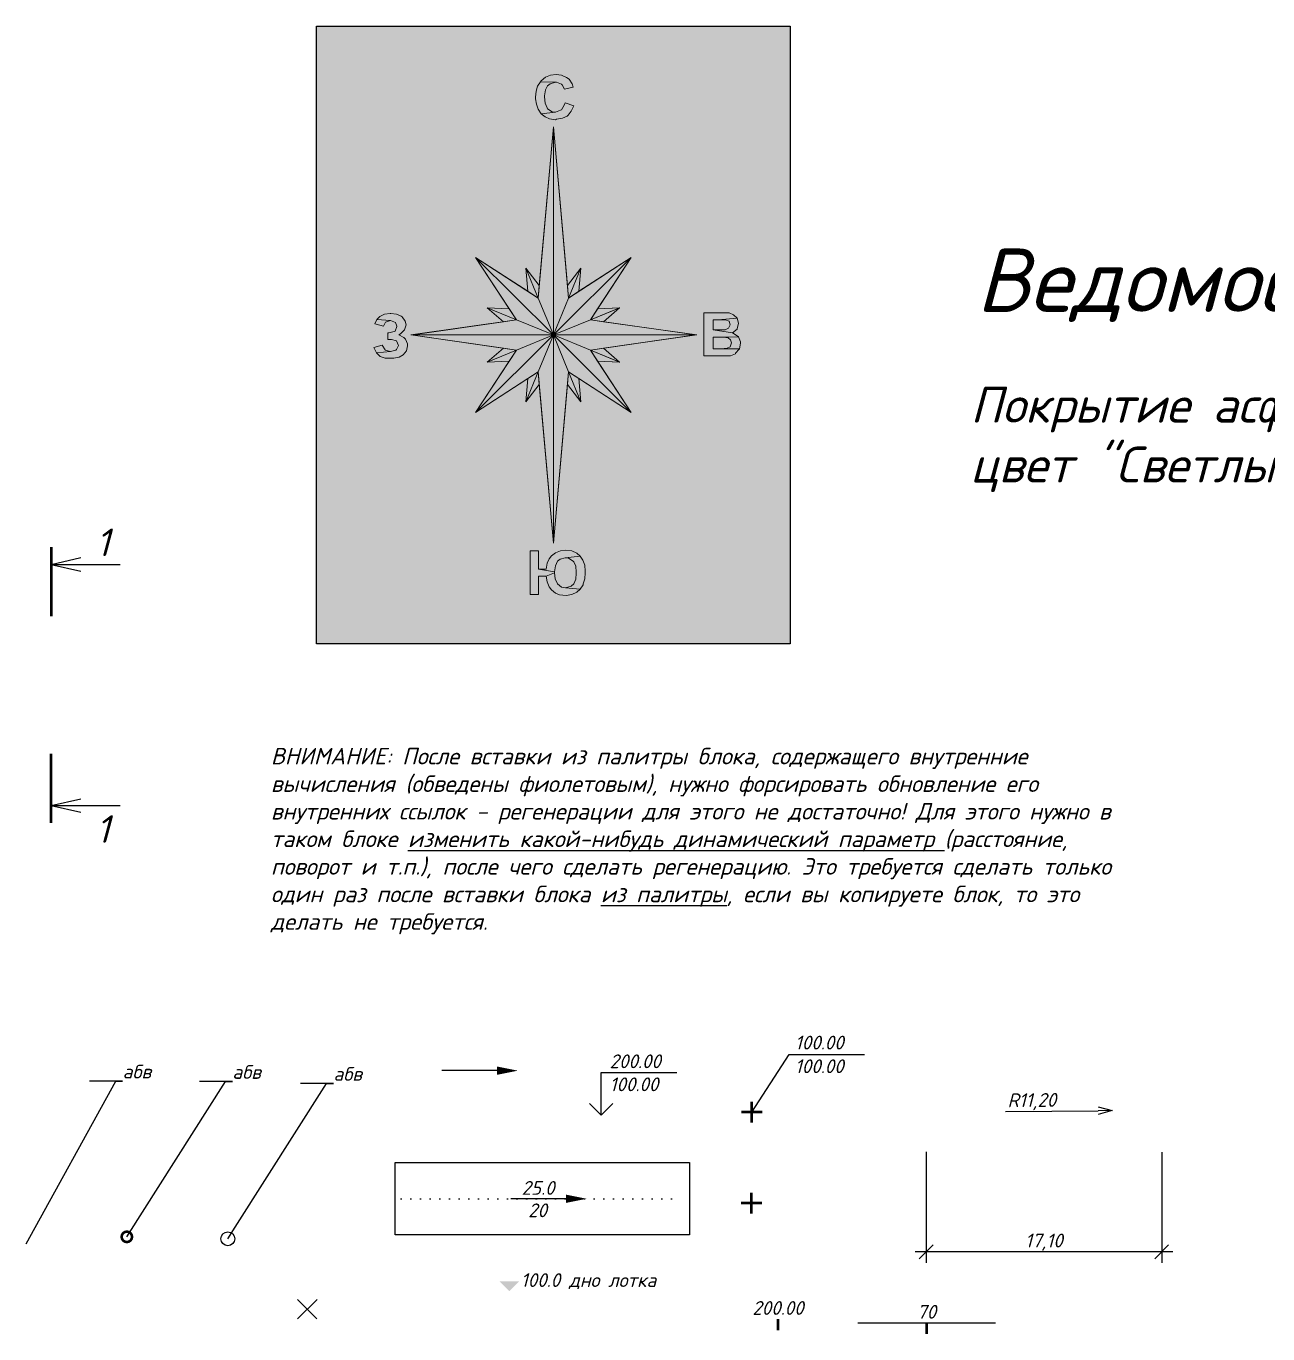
# Model space of a CAD drawing. Header units: millimetres. Extents: x -343 to 256, y -115 to 176.
# Drawn here: x 48 to 138.1, y 74.2 to 169.1 of the extents above; entities that cross this region are included whole.
import ezdxf
from ezdxf import colors
from ezdxf.entities.mleader import LeaderData, LeaderLine
from ezdxf.enums import TextEntityAlignment as Align
from ezdxf.math import Vec2, Vec3

# ---------------------------------------------------------------- set-up
doc = ezdxf.new("R2010")
doc.units = ezdxf.units.MM
doc.header["$PDMODE"] = 34
doc.linetypes.add('ACAD_ISO07W100', pattern=[3, 0, -3])
doc.layers.get('Defpoints').update_dxf_attribs({"color": 4})
doc.layers.add('топо15_Ограждения', color=7, linetype='Continuous', lineweight=25)
doc.styles.get("Standard").update_dxf_attribs({"font": 'isocpeui.ttf', "height": 2.6})
doc.styles.add('Аннотации', font='isocpeui.ttf', dxfattribs={"height": 1})
doc.dimstyles.new('радиусы', dxfattribs={"dimtxt": 1, "dimasz": 1, "dimexe": 0.8, "dimexo": 0.1, "dimgap": 0.1, "dimtad": 1, "dimrnd": 0.1, "dimzin": 0, "dimtxsty": 'Аннотации', "dimblk": 'OPEN30', "dimcen": 0, "dimdle": 0.8, "dimclrd": 5, "dimclre": 5, "dimclrt": 5, "dimazin": 0, "dimtfac": 1, "dimtix": 1, "dimtofl": 0, "dimtmove": 1, "dimatfit": 3, "dimfxl": 1, "dimtolj": 1, "dimtzin": 0, "dimarcsym": 1})
doc.dimstyles.new('размеры', dxfattribs={"dimtxt": 1, "dimasz": 1, "dimexe": 0.8, "dimexo": 0.1, "dimgap": 0.1, "dimtad": 1, "dimrnd": 0.1, "dimzin": 0, "dimtxsty": 'Аннотации', "dimblk": 'OBLIQUE', "dimcen": -0.09, "dimdle": 0.8, "dimclrd": 5, "dimclre": 5, "dimclrt": 5, "dimazin": 0, "dimtfac": 1, "dimtmove": 1, "dimatfit": 3, "dimfxl": 1, "dimtolj": 1, "dimtzin": 0, "dimarcsym": 1})

# ---------------------------------------------------------------- blocks, each defined once
blk = doc.blocks.new('_None')
blk = doc.blocks.new('_DotSmall')
at = {"color": 0, "linetype": 'ByBlock', "lineweight": 13, "const_width": 0.5}
blk.add_lwpolyline([(-0.0625, 0, 1), (0.0625, 0, 1)], format="xyb", close=True, dxfattribs=at)
blk = doc.blocks.new('*U132')
at = {"color": 0, "linetype": 'Continuous', "lineweight": -2, "ltscale": 0.1}
for p, q in [((-0.714, 0.714), (0.7, -0.7)), ((0.714, 0.714), (-0.7, -0.7))]:
    blk.add_line(p, q, dxfattribs=at)
blk = doc.blocks.new('*U109')
at = {"linetype": 'ByBlock', "lineweight": -2, "ltscale": 100, "transparency": 33554687}
h = blk.add_hatch(color=0, dxfattribs=at)
h.dxf.hatch_style = 1
h.paths.add_polyline_path([(0.707, 0.7), (0, -0.007), (-0.707, 0.7)])
at = {"color": 1, "linetype": 'Continuous', "lineweight": -3}
blk.add_attdef('ТЕКСТ', (0.835, 0.298), '', height=1, dxfattribs=at)
blk = doc.blocks.new('_Oblique')
at = {"color": 0, "linetype": 'ByBlock', "lineweight": -2}
blk.add_line((-0.5, -0.5), (0.5, 0.5), dxfattribs=at)
blk = doc.blocks.new('*D15')
at = {"color": 5, "linetype": 'Continuous', "lineweight": -2, "ltscale": 0.1, "transparency": 16777216}
for p, q in [((113.322, 87.407), (113.322, 79.366)), ((130.408, 87.393), (130.408, 79.366)), ((131.208, 80.166), (112.522, 80.166))]:
    blk.add_line(p, q, dxfattribs=at)
at = {"layer": 'Defpoints', "color": 0, "linetype": 'Continuous', "lineweight": -2, "ltscale": 0.1, "transparency": 16777216}
for p in [(113.322, 87.507), (130.408, 87.493), (113.322, 80.166)]:
    blk.add_point(p, dxfattribs=at)
at = {"color": 5, "linetype": 'Continuous', "lineweight": -2, "ltscale": 0.1, "transparency": 16777216, "rotation": 180}
blk.add_blockref('_Oblique', (113.322, 80.166), dxfattribs=at)
at = {"color": 5, "linetype": 'Continuous', "lineweight": -2, "ltscale": 0.1, "transparency": 16777216}
blk.add_blockref('_Oblique', (130.408, 80.166), dxfattribs=at)
at = {"color": 5, "linetype": 'Continuous', "lineweight": -3, "ltscale": 0.1, "transparency": 16777216, "insert": (121.865, 80.866), "char_height": 1, "attachment_point": 5, "style": 'Аннотации'}
blk.add_mtext('\\A1;17,10', dxfattribs=at)
blk = doc.blocks.new('_Open30')
at = {"color": 0, "linetype": 'ByBlock', "lineweight": -2}
for p, q in [((-1, 0.268), (0, 0)), ((0, 0), (-1, -0.268)), ((0, 0), (-1, 0))]:
    blk.add_line(p, q, dxfattribs=at)
blk = doc.blocks.new('*D16')
at = {"color": 5, "linetype": 'Continuous', "lineweight": -2, "ltscale": 0.1, "transparency": 16777216}
blk.add_line((119.084, 90.333), (125.806, 90.404), dxfattribs=at)
at = {"layer": 'Defpoints', "color": 0, "linetype": 'Continuous', "lineweight": -2, "ltscale": 0.1, "transparency": 16777216}
for p in [(115.652, 90.297), (126.806, 90.414)]:
    blk.add_point(p, dxfattribs=at)
at = {"color": 5, "linetype": 'Continuous', "lineweight": -2, "ltscale": 0.1, "transparency": 16777216, "rotation": 0.600963078644537}
blk.add_blockref('_Open30', (126.806, 90.414), dxfattribs=at)
at = {"color": 5, "linetype": 'Continuous', "lineweight": -3, "ltscale": 0.1, "transparency": 16777216, "insert": (120.989, 91.053), "char_height": 1, "attachment_point": 5, "rotation": 0.60096, "style": 'Аннотации'}
blk.add_mtext('\\A1;R11,20', dxfattribs=at)
blk = doc.blocks.new('_Origin')
at = {"color": 0, "linetype": 'ByBlock', "lineweight": -2}
blk.add_line((0, 0), (-1, 0), dxfattribs=at)
blk.add_circle((0, 0), 0.5, dxfattribs=at)
blk = doc.blocks.new('*U34')
at = {"color": 0, "linetype": 'ByBlock', "lineweight": -2}
for points in [[(0.75, 0), (-0.75, 0)], [(0, -0.75), (0, 0.75)]]:
    blk.add_lwpolyline(points, dxfattribs=at)
blk = doc.blocks.new('*U165')
at = {"color": 0, "linetype": 'ByBlock', "lineweight": 50}
blk.add_lwpolyline([(0, 0), (0, -0.8)], dxfattribs=at)
at = {"color": 1, "linetype": 'Continuous', "lineweight": -3}
blk.add_attdef('ОТМЕТКА', text='', height=1, dxfattribs=at).set_placement((0, 0), align=Align.BOTTOM_CENTER)
blk = doc.blocks.new('красная горизонталь')
at = {"color": 0, "linetype": 'ByBlock', "lineweight": -2}
blk.add_line((0, 0), (10, 0), dxfattribs=at)
at = {"color": 0, "linetype": 'ByBlock', "lineweight": 50}
blk.add_lwpolyline([(5, 0), (5, -0.8)], dxfattribs=at)
at = {"color": 1, "linetype": 'Continuous', "lineweight": -3}
blk.add_attdef('ОТМЕТКА', text='', height=1, dxfattribs=at).set_placement((5, 0), align=Align.BOTTOM_CENTER)
blk = doc.blocks.new('*U143')
at = {"color": 0, "linetype": 'ByBlock', "lineweight": -3}
for p, q in [((0, 0), (2.721, 4.178)), ((2.721, 4.178), (8.189, 4.178))]:
    blk.add_line(p, q, dxfattribs=at)
at = {"color": 0, "linetype": 'ByBlock', "lineweight": -2}
for points in [[(0.75, 0), (-0.75, 0)], [(0, -0.75), (0, 0.75)]]:
    blk.add_lwpolyline(points, dxfattribs=at)
at = {"color": 1, "linetype": 'Continuous', "lineweight": -3}
blk.add_attdef('ПРОЕКТ', (3.131, 4.548), '', height=1, dxfattribs=at)
at = {"linetype": 'Continuous', "lineweight": -3}
blk.add_attdef('СУЩ', (3.131, 2.832), '', height=1, dxfattribs=at)
blk = doc.blocks.new('*U85')
at = {"color": 0, "linetype": 'ByBlock', "lineweight": -2}
blk.add_line((4, 0), (0, 0), dxfattribs=at)
at = {"color": 0, "linetype": 'ByBlock', "lineweight": -2, "ltscale": 100}
blk.add_lwpolyline([(4, 0, 0.6, 0, 0), (5.5, 0, 0, 0, 0)], format="xyseb", dxfattribs=at)
blk = doc.blocks.new('*U142')
at = {"color": 0, "linetype": 'ByBlock', "lineweight": -2}
for p, q in [((0, 0), (0, 3.101)), ((0, 3.101), (5.5, 3.101))]:
    blk.add_line(p, q, dxfattribs=at)
blk.add_lwpolyline([(-0.849, 0.849), (0, 0), (0.849, 0.849)], dxfattribs=at)
at = {"color": 1, "linetype": 'Continuous', "lineweight": -3}
blk.add_attdef('ПРОЕКТ', (0.62, 3.412), '', height=1, dxfattribs=at)
at = {"linetype": 'Continuous', "lineweight": -3}
blk.add_attdef('СУЩ', (0.62, 1.741), '', height=1, dxfattribs=at)
blk = doc.blocks.new('*U135')
at = {"ltscale": 0.5, "true_color": 0xffffff}
h = blk.add_hatch(color=7, dxfattribs=at)
h.dxf.hatch_style = 1
h.paths.add_polyline_path([(-17.173, 22.406), (17.173, 22.406), (17.173, -22.406), (-17.173, -22.406)])
at = {"lineweight": 20}
h = blk.add_hatch(color=0, dxfattribs=at)
h.paths.add_polyline_path([(1.106, -2.681), (1.994, -4.842), (1.857, -3.169)], flags=16)
h.paths.add_polyline_path([(2.683, -1.101), (4.809, -1.973), (3.63, -0.965)], flags=17)
h.paths.add_polyline_path([(10.33, 0), (2.683, 1.101), (0, 0)])
h.paths.add_polyline_path([(2.683, 1.101), (4.81, 1.974), (3.205, 1.9)], flags=17)
h.paths.add_polyline_path([(1.106, 2.681), (1.994, 4.842), (1.026, 3.588)], flags=17)
h.paths.add_polyline_path([(-1.106, 2.681), (-1.994, 4.842), (-1.857, 3.169)], flags=16)
h.paths.add_polyline_path([(-2.683, 1.101), (-4.809, 1.973), (-3.63, 0.965)], flags=17)
h.paths.add_polyline_path([(-10.33, 0), (-2.683, -1.101), (0, 0)])
h.paths.add_polyline_path([(-2.683, -1.101), (-4.81, -1.974), (-3.205, -1.9)], flags=17)
h.paths.add_polyline_path([(0, 0), (0, -15.099), (1.106, -2.68)])
h.paths.add_polyline_path([(0, 0), (5.641, -5.629), (2.683, -1.101)])
h.paths.add_polyline_path([(0, 0), (5.64, 5.629), (1.106, 2.681)])
h.paths.add_polyline_path([(0, 0), (0, 15.099), (-1.106, 2.68)])
h.paths.add_polyline_path([(0, 0), (-5.641, 5.629), (-2.683, 1.101)])
h.paths.add_polyline_path([(0, 0), (-5.64, -5.629), (-1.106, -2.681)])
h.paths.add_polyline_path([(-1.106, -2.681), (-1.994, -4.842), (-1.026, -3.588)], flags=17)
h.paths.add_polyline_path([(0.2, 18.887), (-0.2, 18.85), (-0.563, 18.705), (-0.89, 18.45), (-0.927, 18.378), (0.164, 18.341), (0.237, 18.341), (0.6, 18.196), (0.637, 18.16), (0.819, 17.832), (1.437, 17.978), (1.364, 18.232), (1.146, 18.56), (0.964, 18.669), (0.6, 18.85)])
h.paths.add_polyline_path([(-0.927, 18.378), (-1.145, 18.051), (-1.254, 17.687), (-1.29, 17.251), (-1.29, 17.142), (-1.218, 16.742), (-1.108, 16.378), (-0.89, 16.051), (0.164, 16.16), (-0.09, 16.196), (-0.418, 16.414), (-0.454, 16.487), (-0.599, 16.814), (-0.636, 17.287), (-0.636, 17.36), (-0.563, 17.796), (-0.418, 18.087), (-0.236, 18.232), (0.164, 18.341)])
h.paths.add_polyline_path([(0.855, 16.851), (0.782, 16.669), (0.6, 16.342), (0.528, 16.305), (0.164, 16.16), (-0.89, 16.051), (-0.599, 15.833), (-0.272, 15.687), (0.164, 15.615), (0.237, 15.651), (0.673, 15.724), (1, 15.869), (1.073, 15.942), (1.291, 16.233), (1.473, 16.633)])
h.paths.add_polyline_path([(12.199, 1.617), (10.926, 1.617), (10.926, -1.51), (12.017, -1.51), (12.49, -1.51), (12.78, -1.51), (12.853, -1.51), (13.217, -1.365), (13.217, -1.328), (13.471, -1.038), (13.508, -1.001), (11.581, -1.001), (11.581, -0.165), (12.09, -0.165), (13.435, -0.129), (13.326, -0.056), (12.999, 0.162), (11.581, 0.38), (11.581, 1.108), (11.944, 1.108), (13.326, 1.217), (13.071, 1.471), (12.744, 1.617), (12.635, 1.617)])
h.paths.add_polyline_path([(13.326, 1.217), (11.944, 1.108), (12.126, 1.108), (12.49, 1.108), (12.744, 0.998), (12.817, 0.744), (12.708, 0.489), (12.453, 0.38), (12.417, 0.38), (11.981, 0.38), (11.581, 0.38), (12.999, 0.162), (13.326, 0.417), (13.326, 0.453), (13.435, 0.853)], flags=17)
h.paths.add_polyline_path([(13.435, -0.129), (12.09, -0.165), (12.308, -0.165), (12.671, -0.201), (12.853, -0.347), (12.926, -0.565), (12.817, -0.856), (12.599, -0.965), (12.162, -1.001), (11.581, -1.001), (13.508, -1.001), (13.58, -0.601), (13.58, -0.492)])
h.paths.add_polyline_path([(0.891, -15.617), (0.528, -15.654), (0.164, -15.799), (-0.127, -16.017), (-0.309, -16.235), (-0.454, -16.563), (-0.527, -16.999), (-1.072, -16.999), (0.091, -17.181), (0.164, -16.744), (0.31, -16.417), (0.491, -16.272), (0.855, -16.163), (1.946, -16.054), (1.691, -15.835), (1.328, -15.654)])
h.paths.add_polyline_path([(-1.072, -15.654), (-1.69, -15.654), (-1.69, -18.817), (-1.072, -18.817), (-1.072, -17.508), (-0.527, -17.508), (0.091, -17.253), (0.091, -17.181), (-1.072, -16.999)])
h.paths.add_polyline_path([(1.946, -16.054), (0.855, -16.163), (1.109, -16.199), (1.437, -16.417), (1.473, -16.454), (1.618, -16.781), (1.655, -17.217), (1.655, -17.29), (1.618, -17.726), (1.473, -18.053), (1.291, -18.235), (0.891, -18.344), (1.946, -18.453), (2.164, -18.126), (2.164, -18.053), (2.273, -17.69), (2.309, -17.253), (2.309, -17.144), (2.273, -16.708), (2.127, -16.344)])
h.paths.add_polyline_path([(0.091, -17.253), (-0.527, -17.508), (-0.454, -17.908), (-0.309, -18.271), (-0.127, -18.49), (0.164, -18.744), (0.455, -18.853), (0.928, -18.89), (1.328, -18.817), (1.691, -18.671), (1.946, -18.453), (0.891, -18.344), (0.6, -18.308), (0.31, -18.053), (0.273, -18.017), (0.128, -17.69)])
h.paths.add_polyline_path([(-11.803, 1.554), (-11.849, 1.554), (-12.261, 1.509), (-12.581, 1.348), (-12.81, 1.12), (-11.826, 1.051), (-11.46, 0.914), (-11.346, 0.639), (-11.346, 0.616), (-11.483, 0.273), (-11.552, 0.25), (-11.941, 0.159), (-12.009, 0.159), (-12.009, -0.322), (-11.872, -0.322), (-11.735, -0.322), (-11.392, -0.436), (-11.232, -0.756), (-11.369, -1.054), (-11.437, -1.099), (-11.826, -1.191), (-12.833, -1.305), (-12.581, -1.534), (-12.558, -1.557), (-12.215, -1.671), (-11.803, -1.694), (-11.575, -1.694), (-11.186, -1.603), (-10.888, -1.442), (-10.66, -1.145), (-10.591, -0.779), (-10.591, -0.642), (-10.728, -0.299), (-10.843, -0.184), (-11.209, 0.022), (-11.094, 0.09), (-10.82, 0.342), (-10.797, 0.365), (-10.683, 0.731), (-10.751, 1.005), (-10.98, 1.326), (-11.049, 1.371), (-11.392, 1.509)])
h.paths.add_polyline_path([(-12.81, 1.12), (-12.947, 0.799), (-12.33, 0.639), (-12.169, 0.937), (-11.826, 1.051)])
h.paths.add_polyline_path([(-12.421, -0.733), (-13.016, -0.916), (-12.833, -1.305), (-11.826, -1.191), (-12.192, -1.099), (-12.215, -1.076)])
at = {"color": 7, "true_color": 0xffffff}
blk.add_lwpolyline([(-17.173, 22.406), (17.173, 22.406), (17.173, -22.406), (-17.173, -22.406)], close=True, dxfattribs=at)
at = {"color": 7, "lineweight": 0}
for points in [[(-0.927, 18.378), (-1.145, 18.051), (-1.254, 17.687), (-1.29, 17.251), (-1.29, 17.142), (-1.218, 16.742), (-1.108, 16.378), (-0.89, 16.051), (0.164, 16.16), (-0.09, 16.196), (-0.418, 16.414), (-0.454, 16.487), (-0.599, 16.814), (-0.636, 17.287), (-0.636, 17.36), (-0.563, 17.796), (-0.418, 18.087), (-0.236, 18.232), (0.164, 18.341)], [(0.2, 18.887), (-0.2, 18.85), (-0.563, 18.705), (-0.89, 18.45), (-0.927, 18.378), (0.164, 18.341), (0.237, 18.341), (0.6, 18.196), (0.637, 18.16), (0.819, 17.832), (1.437, 17.978), (1.364, 18.232), (1.146, 18.56), (0.964, 18.669), (0.6, 18.85)], [(0.855, 16.851), (0.782, 16.669), (0.6, 16.342), (0.528, 16.305), (0.164, 16.16), (-0.89, 16.051), (-0.599, 15.833), (-0.272, 15.687), (0.164, 15.615), (0.237, 15.651), (0.673, 15.724), (1, 15.869), (1.073, 15.942), (1.291, 16.233), (1.473, 16.633)], [(-12.81, 1.12), (-12.947, 0.799), (-12.33, 0.639), (-12.169, 0.937), (-11.826, 1.051)], [(-11.803, 1.554), (-11.849, 1.554), (-12.261, 1.509), (-12.581, 1.348), (-12.81, 1.12), (-11.826, 1.051), (-11.826, 1.051), (-11.46, 0.914), (-11.346, 0.639), (-11.346, 0.616), (-11.483, 0.273), (-11.552, 0.25), (-11.941, 0.159), (-12.009, 0.159), (-12.009, -0.322), (-11.872, -0.322), (-11.735, -0.322), (-11.392, -0.436), (-11.232, -0.756), (-11.369, -1.054), (-11.437, -1.099), (-11.826, -1.191), (-12.833, -1.305), (-12.581, -1.534), (-12.558, -1.557), (-12.215, -1.671), (-11.803, -1.694), (-11.575, -1.694), (-11.186, -1.603), (-10.888, -1.442), (-10.66, -1.145), (-10.591, -0.779), (-10.591, -0.642), (-10.728, -0.299), (-10.843, -0.184), (-11.209, 0.022), (-11.094, 0.09), (-10.82, 0.342), (-10.797, 0.365), (-10.683, 0.731), (-10.751, 1.005), (-10.98, 1.326), (-11.049, 1.371), (-11.392, 1.509)], [(12.199, 1.617), (10.926, 1.617), (10.926, -1.51), (12.017, -1.51), (12.49, -1.51), (12.78, -1.51), (12.853, -1.51), (13.217, -1.365), (13.217, -1.328), (13.471, -1.038), (13.508, -1.001), (11.581, -1.001), (11.581, -0.165), (12.09, -0.165), (13.435, -0.129), (13.326, -0.056), (12.999, 0.162), (12.999, 0.162), (11.581, 0.38), (11.581, 1.108), (11.944, 1.108), (13.326, 1.217), (13.071, 1.471), (12.744, 1.617), (12.635, 1.617)], [(13.326, 1.217), (11.944, 1.108), (12.126, 1.108), (12.49, 1.108), (12.744, 0.998), (12.817, 0.744), (12.708, 0.489), (12.453, 0.38), (12.417, 0.38), (11.981, 0.38), (11.581, 0.38), (12.999, 0.162), (13.326, 0.417), (13.326, 0.453), (13.435, 0.853)], [(-12.421, -0.733), (-13.016, -0.916), (-12.833, -1.305), (-11.826, -1.191), (-12.192, -1.099), (-12.215, -1.076)], [(13.435, -0.129), (12.09, -0.165), (12.308, -0.165), (12.671, -0.201), (12.853, -0.347), (12.926, -0.565), (12.817, -0.856), (12.599, -0.965), (12.599, -0.965), (12.162, -1.001), (11.581, -1.001), (13.508, -1.001), (13.58, -0.601), (13.58, -0.492)], [(-1.072, -15.654), (-1.69, -15.654), (-1.69, -18.817), (-1.072, -18.817), (-1.072, -17.508), (-0.527, -17.508), (0.091, -17.253), (0.091, -17.181), (-1.072, -16.999)], [(0.891, -15.617), (0.528, -15.654), (0.164, -15.799), (-0.127, -16.017), (-0.309, -16.235), (-0.454, -16.563), (-0.527, -16.999), (-1.072, -16.999), (0.091, -17.181), (0.164, -16.744), (0.31, -16.417), (0.491, -16.272), (0.855, -16.163), (1.946, -16.054), (1.691, -15.835), (1.328, -15.654)], [(1.946, -16.054), (0.855, -16.163), (1.109, -16.199), (1.437, -16.417), (1.473, -16.454), (1.618, -16.781), (1.655, -17.217), (1.655, -17.29), (1.618, -17.726), (1.473, -18.053), (1.291, -18.235), (0.891, -18.344), (1.946, -18.453), (2.164, -18.126), (2.164, -18.053), (2.273, -17.69), (2.309, -17.253), (2.309, -17.144), (2.273, -16.708), (2.127, -16.344)], [(0.091, -17.253), (-0.527, -17.508), (-0.454, -17.908), (-0.309, -18.271), (-0.127, -18.49), (0.164, -18.744), (0.455, -18.853), (0.928, -18.89), (1.328, -18.817), (1.691, -18.671), (1.946, -18.453), (0.891, -18.344), (0.6, -18.308), (0.31, -18.053), (0.273, -18.017), (0.128, -17.69)]]:
    blk.add_lwpolyline(points, close=True, dxfattribs=at)
at = {"linetype": 'Continuous', "lineweight": 9, "ltscale": 0.1}
for points in [[(0, 15.099), (-1.026, 3.588), (-1.994, 4.842), (-1.857, 3.169), (-5.643, 5.632), (-3.205, 1.9), (-4.809, 1.973), (-3.63, 0.965), (-10.33, 0), (-3.63, -0.965), (-4.809, -1.973), (-3.205, -1.9), (-5.64, -5.629), (-1.857, -3.169), (-1.994, -4.842), (-1.026, -3.588), (0, -15.099), (1.026, -3.588), (1.994, -4.842), (1.857, -3.169), (5.643, -5.632), (3.205, -1.9), (4.809, -1.973), (3.63, -0.965), (10.398, 0.01), (3.63, 0.965), (4.809, 1.973), (3.205, 1.9), (5.641, 5.629), (1.857, 3.169), (1.994, 4.842), (1.026, 3.588)], [(2.683, 1.101), (0, 0), (10.33, 0), (3.63, -0.965), (4.809, -1.973), (4.81, -1.974), (3.205, -1.9), (5.643, -5.632), (5.64, -5.629), (1.857, -3.169), (1.994, -4.842), (1.026, -3.588), (0, -15.099), (-1.026, -3.588), (-1.994, -4.842), (-1.857, -3.169), (-5.644, -5.632), (-5.641, -5.629), (-2.683, -1.101), (0, 0), (-10.017, 0), (-10.017, 0.045), (-3.63, 0.965), (-4.809, 1.973), (-4.81, 1.974), (-3.205, 1.9), (-5.643, 5.632), (-5.64, 5.629), (-1.857, 3.169), (-1.994, 4.842), (-1.026, 3.588), (0, 15.099), (1.026, 3.588), (1.994, 4.842), (1.857, 3.169), (5.644, 5.632), (5.641, 5.629)], [(2.683, 1.101), (3.63, 0.965), (4.809, 1.973)], [(-2.683, -1.101), (-3.63, -0.965), (-4.809, -1.973)]]:
    blk.add_lwpolyline(points, close=True, dxfattribs=at)
at = {"color": 7, "lineweight": 20}
for points in [[(0, 0), (0, 15.099), (-1.106, 2.68)], [(0, 0), (0, 15.099), (1.106, 2.68)], [(0, 0), (-5.641, 5.629), (-2.683, 1.101)], [(0, 0), (-5.64, 5.629), (-1.106, 2.681)], [(-1.106, 2.681), (-1.994, 4.842), (-1.026, 3.588)], [(-1.106, 2.681), (-1.994, 4.842), (-1.857, 3.169)], [(0, 0), (5.641, 5.629), (2.683, 1.101)], [(0, 0), (5.64, 5.629), (1.106, 2.681)], [(1.106, 2.681), (1.994, 4.842), (1.026, 3.588)], [(1.106, 2.681), (1.994, 4.842), (1.857, 3.169)], [(-2.683, 1.101), (-4.81, 1.974), (-3.205, 1.9)], [(-2.683, 1.101), (-4.809, 1.973), (-3.63, 0.965)], [(2.683, 1.101), (4.81, 1.974), (3.205, 1.9)], [(2.683, 1.101), (4.809, 1.973), (3.63, 0.965)], [(-10.33, 0), (0, 0), (-2.683, 1.101)], [(10.33, 0), (0, 0), (2.683, 1.101)], [(-10.33, 0), (0, 0), (-2.683, -1.101)], [(0, 0), (-5.641, -5.629), (-2.683, -1.101)], [(0, 0), (-5.64, -5.629), (-1.106, -2.681)], [(0, 0), (0, -15.099), (-1.106, -2.68)], [(10.33, 0), (0, 0), (2.683, -1.101)], [(0, 0), (5.64, -5.629), (1.106, -2.681)], [(0, 0), (0, -15.099), (1.106, -2.68)], [(0, 0), (5.641, -5.629), (2.683, -1.101)], [(-2.683, -1.101), (-4.81, -1.974), (-3.205, -1.9)], [(-2.683, -1.101), (-4.809, -1.973), (-3.63, -0.965)], [(2.683, -1.101), (4.809, -1.973), (3.63, -0.965)], [(2.683, -1.101), (4.81, -1.974), (3.205, -1.9)], [(-1.106, -2.681), (-1.994, -4.842), (-1.857, -3.169)], [(-1.106, -2.681), (-1.994, -4.842), (-1.026, -3.588)], [(1.106, -2.681), (1.994, -4.842), (1.026, -3.588)], [(1.106, -2.681), (1.994, -4.842), (1.857, -3.169)]]:
    blk.add_lwpolyline(points, close=True, dxfattribs=at)
blk = doc.blocks.new('разрез верт')
at = {"color": 0, "linetype": 'ByBlock', "lineweight": 50, "ltscale": 0.5}
for p, q in [((0, 10), (0, 5)), ((0, -10), (0, -5))]:
    blk.add_line(p, q, dxfattribs=at)
at = {"color": 0, "linetype": 'ByBlock', "lineweight": -2, "ltscale": 0.5}
for p, q in [((0, 8.75), (2.158, 9.238)), ((0, 8.75), (5, 8.75)), ((0, 8.75), (2.158, 8.262)), ((0, -8.75), (2.158, -8.262)), ((0, -8.75), (5, -8.75)), ((0, -8.75), (2.158, -9.238))]:
    blk.add_line(p, q, dxfattribs=at)
at = {"color": 0, "linetype": 'ByBlock', "lineweight": -2, "ltscale": 0.5, "style": 'Аннотации'}
blk.add_attdef('ТЕКСТ1', text='', height=2, dxfattribs=at).set_placement((3.75, 8.75), align=Align.BOTTOM_CENTER)
blk.add_attdef('ТЕКСТ2', text='', height=2, dxfattribs=at).set_placement((3.75, -9.45), align=Align.TOP_CENTER)
blk = doc.blocks.new('*U163')
at = {"color": 0, "linetype": 'ACAD_ISO07W100', "lineweight": -3, "ltscale": 0.2}
blk.add_line((0, 0), (20, 0), dxfattribs=at)
at = {"color": 0, "linetype": 'ByBlock', "lineweight": -2, "ltscale": 0.5}
blk.add_line((12, 0), (8, 0), dxfattribs=at)
at = {"color": 0, "linetype": 'ByBlock', "lineweight": -2, "ltscale": 100}
blk.add_lwpolyline([(12, 0, 0.6, 0, 0), (13.5, 0, 0, 0, 0)], format="xyseb", dxfattribs=at)
at = {"color": 0, "linetype": 'ByBlock', "lineweight": -2, "ltscale": 0.5, "flags": 1}
for tag, p in [('ВЕРХ', (0.886, 5.937)), ('НИЗ', (0.841, 4.091))]:
    blk.add_attdef(tag, p, '', height=1, dxfattribs=at)
at = {"color": 1, "linetype": 'Continuous', "lineweight": -3}
blk.add_attdef('УКЛОН', text='', height=1, dxfattribs=at).set_placement((9.976, 0.286), align=Align.CENTER)
at = {"linetype": 'Continuous', "lineweight": -3}
blk.add_attdef('РАССТОЯНИЕ', text='', height=1, dxfattribs=at).set_placement((9.938, -0.84), align=Align.MIDDLE)

msp = doc.modelspace()

# ---------------------------------------------------------------- linework, layer by layer
at = {"color": 6, "linetype": 'ByBlock', "lineweight": -2, "ltscale": 0.5}
msp.add_lwpolyline([(74.8, 86.634), (96.16, 86.634), (96.16, 81.392), (74.8, 81.392)], close=True, dxfattribs=at)

# ---------------------------------------------------------------- block references
at = {"color": 0, "linetype": 'ByBlock', "lineweight": -3, "ltscale": 0.5}
for name, p, values in [('разрез верт', (49.847, 121.29), {'ТЕКСТ1': '1', 'ТЕКСТ2': '1'}), ('*U142', (89.737, 90.074), {'ПРОЕКТ': '200.00', 'СУЩ': '100.00'})]:
    msp.add_blockref(name, p, dxfattribs=at).add_auto_attribs(values)
at = {"linetype": 'ByBlock', "lineweight": 50}
msp.add_blockref('*U143', (100.67, 90.296), dxfattribs=at).add_auto_attribs({'ПРОЕКТ': '100.00', 'СУЩ': '100.00'})
at = {"color": 0, "linetype": 'ByBlock', "lineweight": -2, "ltscale": 0.5}
msp.add_blockref('*U85', (78.191, 93.307), dxfattribs=at)
msp.add_blockref('*U163', (75.189, 84.013), dxfattribs=at).add_auto_attribs({'РАССТОЯНИЕ': '20', 'УКЛОН': '25.0'})
at = {"lineweight": 50}
msp.add_blockref('*U34', (100.652, 83.703), dxfattribs=at)
msp.add_blockref('*U109', (83.082, 77.315)).add_auto_attribs({'ТЕКСТ': '100.0 дно лотка'})
at = {"color": 5, "ltscale": 0.1}
msp.add_blockref('*U132', (68.422, 75.992), dxfattribs=at)
at = {"color": 1, "lineweight": 50}
msp.add_blockref('*U165', (102.57, 75.289), dxfattribs=at).add_auto_attribs({'ОТМЕТКА': '200.00'})
at = {"color": 1, "lineweight": -3, "ltscale": 2}
msp.add_blockref('красная горизонталь', (108.354, 75.012), dxfattribs=at).add_auto_attribs({'ОТМЕТКА': '70'})
at = {"layer": 'топо15_Ограждения', "ltscale": 0.5}
msp.add_blockref('*U135', (86.277, 146.682), dxfattribs=at)

# ---------------------------------------------------------------- texts
at = {"color": 0, "ltscale": 3}
for s, insert, char_height, width, attachment_point in [('{\\fISOCPEUR|b1|i1|c204|p34;Ведомость покрытий дорожек и площадок}', (178.837, 150.031), 4.6, 185, 5), ('Покрытие асфальтобетонное окрашенное,\\Pцвет "Светлый синевато-зелёный" (Pantone 2248)', (116.527, 139.101), 2.6, 98.16961, 4)]:
    msp.add_mtext(s, dxfattribs=dict(at, insert=insert, char_height=char_height, width=width, attachment_point=attachment_point))
at = {"ltscale": 3, "insert": (65.784, 109.963), "char_height": 1.2, "width": 62.77741, "attachment_point": 4}
msp.add_mtext('{\\fISOCPEUR|b1|i1|c204|p34;ВНИМАНИЕ}: После вставки из палитры блока, содержащего внутренние вычисления ({\\C6;обведены фиолетовым}), нужно форсировать обновление его внутренних ссылок - регенерации для этого не достаточно! Для этого нужно в таком блоке {\\L\\C3;изменить какой-нибудь динамический параметр} (расстояние, поворот и т.п.), после чего сделать регенерацию. Это требуется сделать только один раз после вставки блока {\\Lиз палитры}, если вы копируете блок, то это делать не требуется.', dxfattribs=at)

# ---------------------------------------------------------------- dimensions: what is measured, and where the dimension line sits
at = {"linetype": 'Continuous', "lineweight": -3, "ltscale": 0.1}
dim = msp.add_radius_dim(center=(115.652, 90.297), mpoint=(126.806, 90.414), dimstyle='радиусы', dxfattribs=at)
dim.commit()
dim.dimension.update_dxf_attribs({"geometry": '*D16', "text_midpoint": (120.996, 90.353), "dimtype": 164})
dim = msp.add_linear_dim(base=(113.322, 80.166), p1=(130.408, 87.493), p2=(113.322, 87.507), angle=180, dimstyle='размеры', dxfattribs=at)
dim.commit()
dim.dimension.update_dxf_attribs({"geometry": '*D15', "text_midpoint": (121.865, 80.866)})

# ---------------------------------------------------------------- leaders
at = {"ltscale": 100}
ml = msp.add_multileader_mtext('Standard', dxfattribs=at)
ml.set_content('абв', color=7, style='Аннотации')
ml.set_leader_properties()
ml.set_arrow_properties(name='NONE')
ml.build(insert=Vec2(0, 0))
ml.multileader.update_dxf_attribs({"text_left_attachment_type": 6, "text_right_attachment_type": 6, "dogleg_length": 0.5})
ctx = ml.context
ctx.base_point, ctx.char_height, ctx.landing_gap_size, ctx.plane_origin = Vec3(55.03, 92.54), 1, 0, Vec3(48.029, 80.735)
ctx.left_attachment, ctx.right_attachment = 6, 6
notes = []
notes.append((ctx, [(0, (1, 1, 0), (54.53, 92.54), (1, 0), 0.5, [(0, [(48.029, 80.735)], 0, [])])]))
ctx.mtext.insert, ctx.mtext.flow_direction = Vec3(55.03, 93.74), 5
ml = msp.add_multileader_mtext('Standard', dxfattribs=at)
ml.set_content('абв', color=7, style='Аннотации')
ml.set_leader_properties()
ml.set_arrow_properties(name='DOTSMALL')
ml.build(insert=Vec2(0, 0))
ml.multileader.update_dxf_attribs({"text_left_attachment_type": 6, "text_right_attachment_type": 6, "dogleg_length": 0.5, "arrow_head_size": 1.5})
ctx = ml.context
ctx.base_point, ctx.char_height, ctx.arrow_head_size, ctx.landing_gap_size, ctx.plane_origin = Vec3(62.994, 92.514), 1, 1.5, 0, Vec3(55.332, 81.25)
ctx.left_attachment, ctx.right_attachment = 6, 6
notes.append((ctx, [(0, (1, 1, 0), (62.494, 92.514), (1, 0), 0.5, [(0, [(55.332, 81.25)], 0, [])])]))
ctx.mtext.insert, ctx.mtext.flow_direction = Vec3(62.994, 93.714), 5
ml = msp.add_multileader_mtext('Standard', dxfattribs=at)
ml.set_content('абв', color=7, style='Аннотации')
ml.set_leader_properties()
ml.set_arrow_properties(name='ORIGIN')
ml.build(insert=Vec2(0, 0))
ml.multileader.update_dxf_attribs({"text_left_attachment_type": 6, "text_right_attachment_type": 6, "dogleg_length": 0.5, "arrow_head_size": 1})
ctx = ml.context
ctx.base_point, ctx.char_height, ctx.arrow_head_size, ctx.landing_gap_size, ctx.plane_origin = Vec3(70.325, 92.374), 1, 1, 0, Vec3(62.662, 81.109)
ctx.left_attachment, ctx.right_attachment = 6, 6
notes.append((ctx, [(0, (1, 1, 0), (69.825, 92.374), (1, 0), 0.5, [(0, [(62.662, 81.109)], 0, [])])]))
ctx.mtext.insert, ctx.mtext.flow_direction = Vec3(70.325, 93.574), 5
for ctx, leaders in notes:
    for number, flags, end, landing, length, lines in leaders:
        leader = LeaderData()
        leader.index, (leader.has_last_leader_line, leader.has_dogleg_vector, leader.attachment_direction) = number, flags
        leader.last_leader_point, leader.dogleg_vector, leader.dogleg_length = Vec3(end), Vec3(landing), length
        for number, points, colour, breaks in lines:
            line = LeaderLine()
            line.index, line.vertices, line.color, line.breaks = number, Vec3.list(points), colors.encode_raw_color(colour), breaks
            leader.lines.append(line)
        ctx.leaders.append(leader)

doc.saveas('drawing.dxf')
